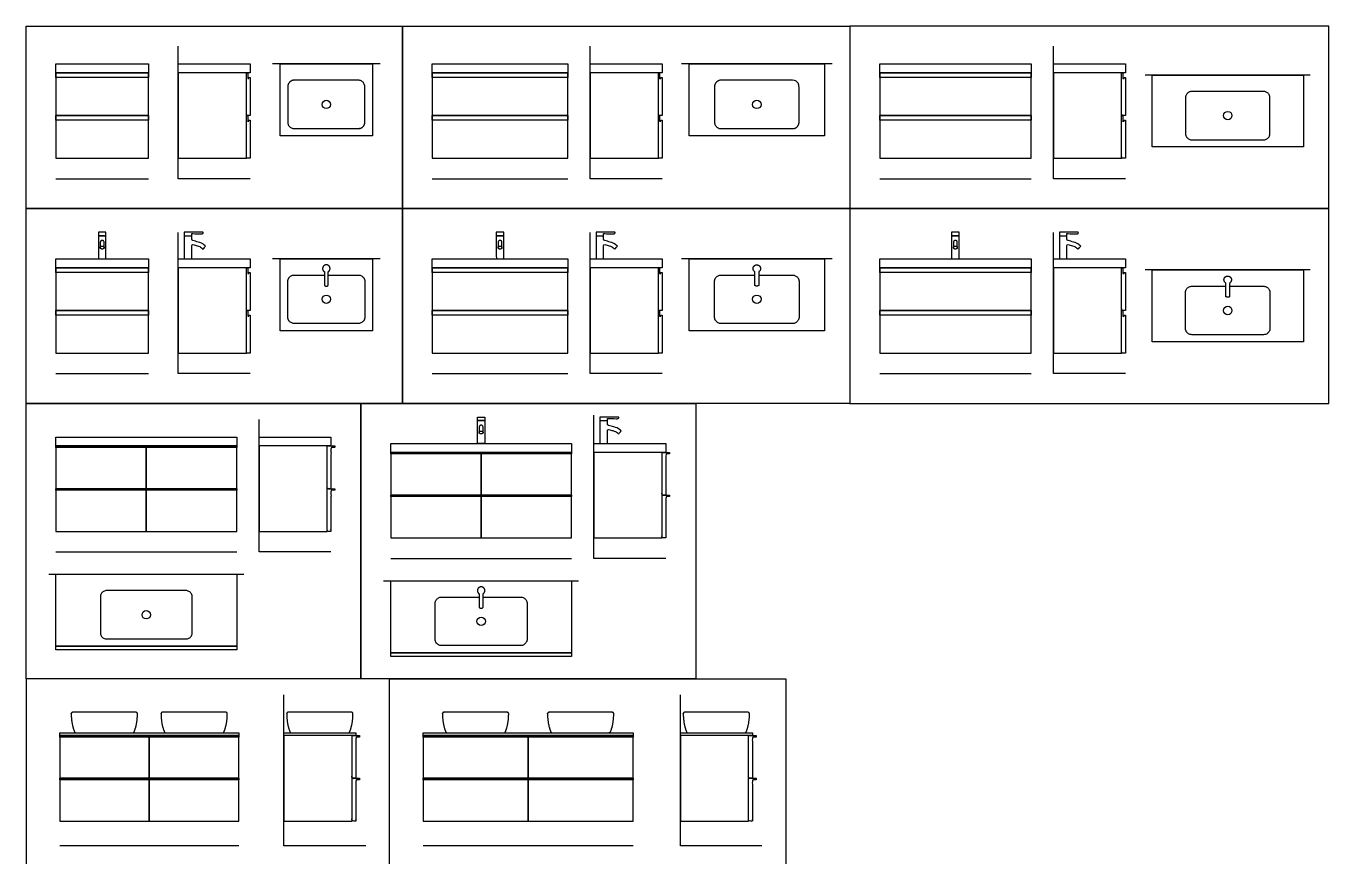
# Model space of a CAD drawing. Header units: millimetres. Extents: x 0.1 to 49.6, y 0.1 to 12.5.
# Drawn here: x 14.48 to 23.34, y 4.73 to 10.39 of the extents above; entities that cross this region are included whole.
import ezdxf

# ---------------------------------------------------------------- set-up
doc = ezdxf.new("R2010")
doc.units = ezdxf.units.MM
for name, color, linetype, true_color in [('AG-DETAILS', 7, 'Continuous', 0x66ffff), ('AG-DIAGRAM', 7, 'Continuous', 0xfecc66), ('AG-FIXTURE', 7, 'Continuous', 0x66ccff), ('X-VPRT', 6, 'Continuous', 0xff00ff)]:
    doc.layers.add(name, color=color, linetype=linetype, true_color=true_color)

msp = doc.modelspace()

# ---------------------------------------------------------------- linework, layer by layer
at = {"layer": 'AG-DETAILS'}
for centre in [(16.5219, 9.8522), (19.4488, 9.8522), (22.6505, 9.776), (16.5219, 8.5263), (19.4488, 8.5263), (22.6505, 8.4501), (15.2979, 6.3798), (17.5744, 6.3352)]:
    msp.add_circle(centre, 0.0286, dxfattribs=at)
at = {"layer": 'AG-DIAGRAM'}
for points in [[(16.0043, 9.3466), (15.5154, 9.3466), (15.5154, 10.2483)], [(18.8048, 9.3466), (18.3158, 9.3466), (18.3158, 10.2483)], [(21.9545, 9.3466), (21.4655, 9.3466), (21.4655, 10.2483)], [(16.8882, 10.1276), (16.1555, 10.1276)], [(19.9612, 10.1276), (18.9364, 10.1276)], [(23.2106, 10.0514), (22.0903, 10.0514)], [(14.6835, 9.3466), (15.3122, 9.3466)], [(17.2426, 9.3466), (18.1634, 9.3466)], [(20.2844, 9.3466), (21.3131, 9.3466)], [(16.0043, 8.0207), (15.5154, 8.0207), (15.5154, 8.9799)], [(18.8048, 8.0207), (18.3158, 8.0207), (18.3158, 8.9799)], [(21.9545, 8.0207), (21.4655, 8.0207), (21.4655, 8.9799)], [(16.8882, 8.8018), (16.1555, 8.8018)], [(19.9612, 8.8018), (18.9364, 8.8018)], [(23.2106, 8.7256), (22.0903, 8.7256)], [(14.6835, 8.0207), (15.3122, 8.0207)], [(17.2426, 8.0207), (18.1634, 8.0207)], [(20.2844, 8.0207), (21.3131, 8.0207)], [(16.5536, 6.8076), (16.0647, 6.8076), (16.0647, 7.7093)], [(18.8301, 6.7631), (18.3411, 6.7631), (18.3411, 7.7375)], [(14.6835, 6.8076), (15.9123, 6.8076)], [(16.96, 6.7631), (18.1887, 6.7631)], [(14.635, 6.6552), (15.9608, 6.6552)], [(16.9115, 6.6107), (18.2373, 6.6107)], [(16.7899, 4.8083), (16.2333, 4.8083), (16.2333, 5.8342)], [(19.4831, 4.8083), (18.9294, 4.8083), (18.9294, 5.8342)], [(15.9281, 4.8083), (14.7089, 4.8083)], [(18.6082, 4.8083), (17.1794, 4.8083)]]:
    msp.add_lwpolyline(points, dxfattribs=at)
at = {"layer": 'AG-FIXTURE'}
for points in [[(14.6835, 10.1276), (15.3122, 10.1276), (15.3122, 10.0673), (14.6835, 10.0673)], [(15.5154, 10.1276), (16.0043, 10.1276), (16.0043, 10.0673), (15.5154, 10.0673)], [(16.2075, 10.1276), (16.8362, 10.1276), (16.8362, 9.6387), (16.2075, 9.6387)], [(17.2426, 10.1276), (18.1634, 10.1276), (18.1634, 10.0673), (17.2426, 10.0673)], [(18.3158, 10.1276), (18.8048, 10.1276), (18.8048, 10.0673), (18.3158, 10.0673)], [(18.9884, 10.1276), (19.9092, 10.1276), (19.9092, 9.6387), (18.9884, 9.6387)], [(20.2844, 10.1276), (21.3131, 10.1276), (21.3131, 10.0673), (20.2844, 10.0673)], [(21.4655, 10.1276), (21.9545, 10.1276), (21.9545, 10.0673), (21.4655, 10.0673)], [(14.6835, 9.4863), (15.3122, 9.4863), (15.3122, 10.0673), (14.6835, 10.0673)], [(14.6835, 10.0673), (15.3122, 10.0673), (15.3122, 10.0355), (14.6835, 10.0355)], [(15.5154, 9.4863), (15.9789, 9.4863), (15.9789, 10.0673), (15.5154, 10.0673)], [(17.2426, 9.4863), (18.1634, 9.4863), (18.1634, 10.0673), (17.2426, 10.0673)], [(17.2426, 10.0673), (18.1634, 10.0673), (18.1634, 10.0355), (17.2426, 10.0355)], [(18.3158, 9.4863), (18.7794, 9.4863), (18.7794, 10.0673), (18.3158, 10.0673)], [(20.2844, 9.4863), (21.3131, 9.4863), (21.3131, 10.0673), (20.2844, 10.0673)], [(20.2844, 10.0673), (21.3131, 10.0673), (21.3131, 10.0355), (20.2844, 10.0355)], [(21.4655, 9.4863), (21.9291, 9.4863), (21.9291, 10.0673), (21.4655, 10.0673)], [(22.1361, 10.0514), (23.1648, 10.0514), (23.1648, 9.5625), (22.1361, 9.5625)], [(14.6835, 9.7768), (15.3122, 9.7768), (15.3122, 9.745), (14.6835, 9.745)], [(17.2426, 9.7768), (18.1634, 9.7768), (18.1634, 9.745), (17.2426, 9.745)], [(20.2844, 9.7768), (21.3131, 9.7768), (21.3131, 9.745), (20.2844, 9.745)], [(14.6835, 8.8018), (15.3122, 8.8018), (15.3122, 8.7414), (14.6835, 8.7414)], [(15.5154, 8.8018), (16.0043, 8.8018), (16.0043, 8.7414), (15.5154, 8.7414)], [(16.2075, 8.8018), (16.8362, 8.8018), (16.8362, 8.3128), (16.2075, 8.3128)], [(17.2426, 8.8018), (18.1634, 8.8018), (18.1634, 8.7414), (17.2426, 8.7414)], [(18.3158, 8.8018), (18.8048, 8.8018), (18.8048, 8.7414), (18.3158, 8.7414)], [(18.9884, 8.8018), (19.9092, 8.8018), (19.9092, 8.3128), (18.9884, 8.3128)], [(20.2844, 8.8018), (21.3131, 8.8018), (21.3131, 8.7414), (20.2844, 8.7414)], [(21.4655, 8.8018), (21.9545, 8.8018), (21.9545, 8.7414), (21.4655, 8.7414)], [(14.6835, 8.1604), (15.3122, 8.1604), (15.3122, 8.7414), (14.6835, 8.7414)], [(14.6835, 8.7414), (15.3122, 8.7414), (15.3122, 8.7097), (14.6835, 8.7097)], [(15.5154, 8.1604), (15.9789, 8.1604), (15.9789, 8.7414), (15.5154, 8.7414)], [(17.2426, 8.1604), (18.1634, 8.1604), (18.1634, 8.7414), (17.2426, 8.7414)], [(17.2426, 8.7414), (18.1634, 8.7414), (18.1634, 8.7097), (17.2426, 8.7097)], [(18.3158, 8.1604), (18.7794, 8.1604), (18.7794, 8.7414), (18.3158, 8.7414)], [(20.2844, 8.1604), (21.3131, 8.1604), (21.3131, 8.7414), (20.2844, 8.7414)], [(20.2844, 8.7414), (21.3131, 8.7414), (21.3131, 8.7097), (20.2844, 8.7097)], [(21.4655, 8.1604), (21.9291, 8.1604), (21.9291, 8.7414), (21.4655, 8.7414)], [(22.1361, 8.7256), (23.1648, 8.7256), (23.1648, 8.2366), (22.1361, 8.2366)], [(14.6835, 8.4509), (15.3122, 8.4509), (15.3122, 8.4192), (14.6835, 8.4192)], [(17.2426, 8.4509), (18.1634, 8.4509), (18.1634, 8.4192), (17.2426, 8.4192)], [(20.2844, 8.4509), (21.3131, 8.4509), (21.3131, 8.4192), (20.2844, 8.4192)], [(17.549, 7.7251), (17.5998, 7.7251), (17.5998, 7.7015), (17.549, 7.7015)], [(17.549, 7.7015), (17.5998, 7.7015), (17.5998, 7.5441), (17.549, 7.5441)], [(14.6835, 7.5887), (15.9123, 7.5887), (15.9123, 7.5283), (14.6835, 7.5283)], [(16.0647, 7.5887), (16.5536, 7.5887), (16.5536, 7.5283), (16.0647, 7.5283)], [(16.96, 7.5441), (18.1887, 7.5441), (18.1887, 7.4838), (16.96, 7.4838)], [(18.3411, 7.5441), (18.8301, 7.5441), (18.8301, 7.4838), (18.3411, 7.4838)], [(14.6835, 6.9473), (15.2979, 6.9473), (15.2979, 7.5283), (14.6835, 7.5283)], [(14.6835, 7.5283), (15.2979, 7.5283), (15.2979, 7.5188), (14.6835, 7.5188)], [(15.2979, 6.9473), (15.9123, 6.9473), (15.9123, 7.5283), (15.2979, 7.5283)], [(15.2979, 7.5283), (15.9123, 7.5283), (15.9123, 7.5188), (15.2979, 7.5188)], [(16.0647, 6.9473), (16.5282, 6.9473), (16.5282, 7.5283), (16.0647, 7.5283)], [(16.96, 6.9028), (17.5744, 6.9028), (17.5744, 7.4838), (16.96, 7.4838)], [(16.96, 7.4838), (17.5744, 7.4838), (17.5744, 7.4743), (16.96, 7.4743)], [(17.5744, 6.9028), (18.1887, 6.9028), (18.1887, 7.4838), (17.5744, 7.4838)], [(17.5744, 7.4838), (18.1887, 7.4838), (18.1887, 7.4743), (17.5744, 7.4743)], [(18.3411, 6.9028), (18.8047, 6.9028), (18.8047, 7.4838), (18.3411, 7.4838)], [(14.6835, 7.2378), (15.2979, 7.2378), (15.2979, 7.2283), (14.6835, 7.2283)], [(15.2979, 7.2378), (15.9123, 7.2378), (15.9123, 7.2283), (15.2979, 7.2283)], [(16.96, 7.1933), (17.5744, 7.1933), (17.5744, 7.1838), (16.96, 7.1838)], [(17.5744, 7.1933), (18.1887, 7.1933), (18.1887, 7.1838), (17.5744, 7.1838)], [(14.6835, 6.6552), (15.9123, 6.6552), (15.9123, 6.1663), (14.6835, 6.1663)], [(16.96, 6.6107), (18.1887, 6.6107), (18.1887, 6.1217), (16.96, 6.1217)], [(14.6835, 6.1409), (14.6835, 6.1663), (15.9123, 6.1663), (15.9123, 6.1409)], [(16.96, 6.0963), (16.96, 6.1217), (18.1887, 6.1217), (18.1887, 6.0963)], [(14.7089, 5.5767), (15.9281, 5.5767), (15.9281, 5.5576), (14.7089, 5.5576)], [(14.7089, 5.5576), (15.3185, 5.5576), (15.3185, 5.5481), (14.7089, 5.5481)], [(14.7089, 4.9766), (15.3185, 4.9766), (15.3185, 5.5576), (14.7089, 5.5576)], [(15.3185, 5.5576), (15.9281, 5.5576), (15.9281, 5.5481), (15.3185, 5.5481)], [(15.3185, 4.9766), (15.9281, 4.9766), (15.9281, 5.5576), (15.3185, 5.5576)], [(16.2333, 5.5767), (16.7222, 5.5767), (16.7222, 5.5576), (16.2333, 5.5576)], [(16.2333, 4.9766), (16.6968, 4.9766), (16.6968, 5.5576), (16.2333, 5.5576)], [(17.1794, 5.5767), (18.6082, 5.5767), (18.6082, 5.5576), (17.1794, 5.5576)], [(17.1794, 5.5576), (17.8938, 5.5576), (17.8938, 5.5481), (17.1794, 5.5481)], [(17.1794, 4.9766), (17.8938, 4.9766), (17.8938, 5.5576), (17.1794, 5.5576)], [(17.8938, 5.5576), (18.6082, 5.5576), (18.6082, 5.5481), (17.8938, 5.5481)], [(17.8938, 4.9766), (18.6082, 4.9766), (18.6082, 5.5576), (17.8938, 5.5576)], [(18.9294, 5.5767), (19.4184, 5.5767), (19.4184, 5.5576), (18.9294, 5.5576)], [(18.9294, 4.9766), (19.393, 4.9766), (19.393, 5.5576), (18.9294, 5.5576)], [(14.7089, 5.2671), (15.3185, 5.2671), (15.3185, 5.2576), (14.7089, 5.2576)], [(15.3185, 5.2671), (15.9281, 5.2671), (15.9281, 5.2576), (15.3185, 5.2576)], [(17.1794, 5.2671), (17.8938, 5.2671), (17.8938, 5.2576), (17.1794, 5.2576)], [(17.8938, 5.2671), (18.6082, 5.2671), (18.6082, 5.2576), (17.8938, 5.2576)]]:
    msp.add_lwpolyline(points, close=True, dxfattribs=at)
for points in [[(15.3122, 9.7768), (14.6835, 9.7768)], [(18.1634, 9.7768), (17.2426, 9.7768)], [(21.3131, 9.7768), (20.2844, 9.7768)], [(15.5563, 8.9591), (15.6071, 8.9591)], [(18.3567, 8.9591), (18.4075, 8.9591)], [(21.5064, 8.9591), (21.5572, 8.9591)], [(15.3122, 8.4509), (14.6835, 8.4509)], [(18.1634, 8.4509), (17.2426, 8.4509)], [(21.3131, 8.4509), (20.2844, 8.4509)], [(18.3821, 7.7015), (18.4329, 7.7015)], [(15.2979, 7.2378), (14.6835, 7.2378)], [(15.9123, 7.2378), (15.2979, 7.2378)], [(17.5744, 7.1933), (16.96, 7.1933)], [(18.1887, 7.1933), (17.5744, 7.1933)], [(15.3185, 5.2671), (14.7089, 5.2671)], [(15.9281, 5.2671), (15.3185, 5.2671)], [(17.8938, 5.2671), (17.1794, 5.2671)], [(18.6082, 5.2671), (17.8938, 5.2671)]]:
    msp.add_lwpolyline(points, dxfattribs=at)
for points, degree, knots in [([(16.0043, 10.0355), (16, 10.0355), (15.9957, 10.0355), (15.9957, 10.0316), (15.9957, 10.0276), (15.9915, 10.0276), (15.9873, 10.0276), (15.9873, 10.0475), (15.9873, 10.0673), (15.9831, 10.0673), (15.9789, 10.0673), (15.9789, 9.922), (15.9789, 9.7768), (15.9916, 9.7768), (16.0043, 9.7768), (16.0043, 9.9062), (16.0043, 10.0355)], 2, [-0.239331, -0.239331, -0.239331, -0.210998, -0.210998, -0.185082, -0.185082, -0.157582, -0.157582, -0.0275, -0.0275, -0.01375, -0.01375, 0.939375, 0.939375, 1.022708, 1.022708, 1.871667, 1.871667, 1.871667]), ([(18.8048, 10.0355), (18.8005, 10.0355), (18.7961, 10.0355), (18.7961, 10.0316), (18.7961, 10.0276), (18.7919, 10.0276), (18.7878, 10.0276), (18.7878, 10.0475), (18.7878, 10.0673), (18.7836, 10.0673), (18.7794, 10.0673), (18.7794, 9.922), (18.7794, 9.7768), (18.7921, 9.7768), (18.8048, 9.7768), (18.8048, 9.9062), (18.8048, 10.0355)], 2, [-0.239331, -0.239331, -0.239331, -0.210998, -0.210998, -0.185082, -0.185082, -0.157582, -0.157582, -0.0275, -0.0275, -0.01375, -0.01375, 0.939375, 0.939375, 1.022708, 1.022708, 1.871667, 1.871667, 1.871667]), ([(21.9545, 10.0355), (21.9501, 10.0355), (21.9458, 10.0355), (21.9458, 10.0316), (21.9458, 10.0276), (21.9416, 10.0276), (21.9374, 10.0276), (21.9374, 10.0475), (21.9374, 10.0673), (21.9332, 10.0673), (21.9291, 10.0673), (21.9291, 9.922), (21.9291, 9.7768), (21.9418, 9.7768), (21.9545, 9.7768), (21.9545, 9.9062), (21.9545, 10.0355)], 2, [-0.239331, -0.239331, -0.239331, -0.210998, -0.210998, -0.185082, -0.185082, -0.157582, -0.157582, -0.0275, -0.0275, -0.01375, -0.01375, 0.939375, 0.939375, 1.022708, 1.022708, 1.871667, 1.871667, 1.871667]), ([(16.0043, 9.745), (16, 9.745), (15.9957, 9.745), (15.9957, 9.7411), (15.9957, 9.7371), (15.9915, 9.7371), (15.9873, 9.7371), (15.9873, 9.757), (15.9873, 9.7768), (15.9831, 9.7768), (15.9789, 9.7768), (15.9789, 9.6315), (15.9789, 9.4863), (15.9916, 9.4863), (16.0043, 9.4863), (16.0043, 9.6156), (16.0043, 9.745)], 2, [-0.239331, -0.239331, -0.239331, -0.210998, -0.210998, -0.185082, -0.185082, -0.157582, -0.157582, -0.0275, -0.0275, -0.01375, -0.01375, 0.939375, 0.939375, 1.022708, 1.022708, 1.871667, 1.871667, 1.871667]), ([(18.8048, 9.745), (18.8005, 9.745), (18.7961, 9.745), (18.7961, 9.7411), (18.7961, 9.7371), (18.7919, 9.7371), (18.7878, 9.7371), (18.7878, 9.757), (18.7878, 9.7768), (18.7836, 9.7768), (18.7794, 9.7768), (18.7794, 9.6315), (18.7794, 9.4863), (18.7921, 9.4863), (18.8048, 9.4863), (18.8048, 9.6156), (18.8048, 9.745)], 2, [-0.239331, -0.239331, -0.239331, -0.210998, -0.210998, -0.185082, -0.185082, -0.157582, -0.157582, -0.0275, -0.0275, -0.01375, -0.01375, 0.939375, 0.939375, 1.022708, 1.022708, 1.871667, 1.871667, 1.871667]), ([(21.9545, 9.745), (21.9501, 9.745), (21.9458, 9.745), (21.9458, 9.7411), (21.9458, 9.7371), (21.9416, 9.7371), (21.9374, 9.7371), (21.9374, 9.757), (21.9374, 9.7768), (21.9332, 9.7768), (21.9291, 9.7768), (21.9291, 9.6315), (21.9291, 9.4863), (21.9418, 9.4863), (21.9545, 9.4863), (21.9545, 9.6156), (21.9545, 9.745)], 2, [-0.239331, -0.239331, -0.239331, -0.210998, -0.210998, -0.185082, -0.185082, -0.157582, -0.157582, -0.0275, -0.0275, -0.01375, -0.01375, 0.939375, 0.939375, 1.022708, 1.022708, 1.871667, 1.871667, 1.871667]), ([(14.9725, 8.9827), (14.9979, 8.9827), (15.0233, 8.9827), (15.0233, 8.9709), (15.0233, 8.9591), (14.9979, 8.9591), (14.9725, 8.9591), (14.9725, 8.9709), (14.9725, 8.9827)], 2, [0, 0, 0, 0.1666667, 0.1666667, 0.2440525, 0.2440525, 0.4107192, 0.4107192, 0.488105, 0.488105, 0.488105]), ([(14.9725, 8.9591), (14.9979, 8.9591), (15.0233, 8.9591), (15.0233, 8.8805), (15.0233, 8.8018), (14.9979, 8.8018), (14.9725, 8.8018), (14.9725, 8.8805), (14.9725, 8.9591)], 2, [0, 0, 0, 0.1666667, 0.1666667, 0.2440525, 0.2440525, 0.4107192, 0.4107192, 0.488105, 0.488105, 0.488105]), ([(15.6071, 8.9558), (15.6071, 8.949), (15.6071, 8.9421), (15.6071, 8.9352), (15.6071, 8.93), (15.6096, 8.9267), (15.6145, 8.9254), (15.6269, 8.9223), (15.6392, 8.9191), (15.6516, 8.9159), (15.6668, 8.912), (15.6797, 8.906), (15.6898, 8.8974), (15.6936, 8.8942), (15.6973, 8.891), (15.7011, 8.8878), (15.6954, 8.8811), (15.6897, 8.8744), (15.684, 8.8677), (15.6802, 8.8709), (15.6765, 8.8741), (15.6727, 8.8773), (15.6665, 8.8826), (15.6574, 8.8872), (15.645, 8.8904), (15.6351, 8.8929), (15.6252, 8.8955), (15.6153, 8.898), (15.6098, 8.8994), (15.6071, 8.8975), (15.6071, 8.8924), (15.6071, 8.8622), (15.6071, 8.832), (15.6071, 8.8018), (15.5902, 8.8018), (15.5732, 8.8018), (15.5563, 8.8018), (15.5563, 8.8531), (15.5563, 8.9045), (15.5563, 8.9558), (15.5563, 8.9594), (15.5563, 8.963), (15.5563, 8.9666), (15.5563, 8.972), (15.5563, 8.9774), (15.5563, 8.9827), (15.5732, 8.9827), (15.5902, 8.9827), (15.6071, 8.9827), (15.6311, 8.9827), (15.655, 8.9827), (15.679, 8.9827), (15.6834, 8.9827), (15.6853, 8.9806), (15.6846, 8.977), (15.6811, 8.973), (15.6752, 8.9714), (15.6623, 8.9714), (15.6136, 8.9731), (15.6071, 8.9731), (15.6071, 8.9685), (15.6071, 8.9638), (15.6071, 8.9591), (15.6071, 8.958), (15.6071, 8.9569), (15.6071, 8.9558)], 3, [-2.084228, -2.084228, -2.084228, -2.084228, -2.016613, -2.016613, -2.016613, -1.965647, -1.965647, -1.965647, -1.854024, -1.854024, -1.854024, -1.721954, -1.721954, -1.721954, -1.668897, -1.668897, -1.668897, -1.582432, -1.582432, -1.582432, -1.529374, -1.529374, -1.529374, -1.397304, -1.397304, -1.397304, -1.30776, -1.30776, -1.30776, -1.254775, -1.254775, -1.254775, -0.957446, -0.957446, -0.957446, -0.790779, -0.790779, -0.790779, -0.285247, -0.285247, -0.285247, -0.25, -0.25, -0.25, -0.189615, -0.189615, -0.189615, -0.022948, -0.022948, -0.022948, 0.212773, 0.212773, 0.212773, 0.26224, 0.311708, 0.361176, 0.410644, 0.460112, 0.509579, 0.509579, 0.509579, 0.561842, 0.561842, 0.561842, 0.572674, 0.572674, 0.572674, 0.572674]), ([(17.6776, 8.9827), (17.703, 8.9827), (17.7284, 8.9827), (17.7284, 8.9709), (17.7284, 8.9591), (17.703, 8.9591), (17.6776, 8.9591), (17.6776, 8.9709), (17.6776, 8.9827)], 2, [0, 0, 0, 0.1666667, 0.1666667, 0.2440525, 0.2440525, 0.4107192, 0.4107192, 0.488105, 0.488105, 0.488105]), ([(17.6776, 8.9591), (17.703, 8.9591), (17.7284, 8.9591), (17.7284, 8.8805), (17.7284, 8.8018), (17.703, 8.8018), (17.6776, 8.8018), (17.6776, 8.8805), (17.6776, 8.9591)], 2, [0, 0, 0, 0.1666667, 0.1666667, 0.2440525, 0.2440525, 0.4107192, 0.4107192, 0.488105, 0.488105, 0.488105]), ([(18.4075, 8.9558), (18.4075, 8.949), (18.4075, 8.9421), (18.4075, 8.9352), (18.4075, 8.93), (18.41, 8.9267), (18.4149, 8.9254), (18.4273, 8.9223), (18.4396, 8.9191), (18.452, 8.9159), (18.4672, 8.912), (18.4801, 8.906), (18.4902, 8.8974), (18.494, 8.8942), (18.4977, 8.891), (18.5015, 8.8878), (18.4958, 8.8811), (18.4901, 8.8744), (18.4844, 8.8677), (18.4807, 8.8709), (18.4769, 8.8741), (18.4731, 8.8773), (18.4669, 8.8826), (18.4578, 8.8872), (18.4454, 8.8904), (18.4355, 8.8929), (18.4256, 8.8955), (18.4157, 8.898), (18.4103, 8.8994), (18.4075, 8.8975), (18.4075, 8.8924), (18.4075, 8.8622), (18.4075, 8.832), (18.4075, 8.8018), (18.3906, 8.8018), (18.3737, 8.8018), (18.3567, 8.8018), (18.3567, 8.8531), (18.3567, 8.9045), (18.3567, 8.9558), (18.3567, 8.9594), (18.3567, 8.963), (18.3567, 8.9666), (18.3567, 8.972), (18.3567, 8.9774), (18.3567, 8.9827), (18.3737, 8.9827), (18.3906, 8.9827), (18.4075, 8.9827), (18.4315, 8.9827), (18.4554, 8.9827), (18.4794, 8.9827), (18.4838, 8.9827), (18.4857, 8.9806), (18.485, 8.977), (18.4815, 8.973), (18.4756, 8.9714), (18.4628, 8.9714), (18.4141, 8.9731), (18.4075, 8.9731), (18.4075, 8.9685), (18.4075, 8.9638), (18.4075, 8.9591), (18.4075, 8.958), (18.4075, 8.9569), (18.4075, 8.9558)], 3, [-2.084228, -2.084228, -2.084228, -2.084228, -2.016613, -2.016613, -2.016613, -1.965647, -1.965647, -1.965647, -1.854024, -1.854024, -1.854024, -1.721954, -1.721954, -1.721954, -1.668897, -1.668897, -1.668897, -1.582432, -1.582432, -1.582432, -1.529374, -1.529374, -1.529374, -1.397304, -1.397304, -1.397304, -1.30776, -1.30776, -1.30776, -1.254775, -1.254775, -1.254775, -0.957446, -0.957446, -0.957446, -0.790779, -0.790779, -0.790779, -0.285247, -0.285247, -0.285247, -0.25, -0.25, -0.25, -0.189615, -0.189615, -0.189615, -0.022948, -0.022948, -0.022948, 0.212773, 0.212773, 0.212773, 0.26224, 0.311708, 0.361176, 0.410644, 0.460112, 0.509579, 0.509579, 0.509579, 0.561842, 0.561842, 0.561842, 0.572674, 0.572674, 0.572674, 0.572674]), ([(20.7734, 8.9827), (20.7988, 8.9827), (20.8242, 8.9827), (20.8242, 8.9709), (20.8242, 8.9591), (20.7988, 8.9591), (20.7734, 8.9591), (20.7734, 8.9709), (20.7734, 8.9827)], 2, [0, 0, 0, 0.1666667, 0.1666667, 0.2440525, 0.2440525, 0.4107192, 0.4107192, 0.488105, 0.488105, 0.488105]), ([(20.7734, 8.9591), (20.7988, 8.9591), (20.8242, 8.9591), (20.8242, 8.8805), (20.8242, 8.8018), (20.7988, 8.8018), (20.7734, 8.8018), (20.7734, 8.8805), (20.7734, 8.9591)], 2, [0, 0, 0, 0.1666667, 0.1666667, 0.2440525, 0.2440525, 0.4107192, 0.4107192, 0.488105, 0.488105, 0.488105]), ([(21.5572, 8.9558), (21.5572, 8.949), (21.5572, 8.9421), (21.5572, 8.9352), (21.5572, 8.93), (21.5597, 8.9267), (21.5646, 8.9254), (21.577, 8.9223), (21.5893, 8.9191), (21.6017, 8.9159), (21.6169, 8.912), (21.6298, 8.906), (21.6399, 8.8974), (21.6437, 8.8942), (21.6474, 8.891), (21.6512, 8.8878), (21.6455, 8.8811), (21.6398, 8.8744), (21.6341, 8.8677), (21.6303, 8.8709), (21.6266, 8.8741), (21.6228, 8.8773), (21.6166, 8.8826), (21.6075, 8.8872), (21.5951, 8.8904), (21.5852, 8.8929), (21.5753, 8.8955), (21.5654, 8.898), (21.5599, 8.8994), (21.5572, 8.8975), (21.5572, 8.8924), (21.5572, 8.8622), (21.5572, 8.832), (21.5572, 8.8018), (21.5403, 8.8018), (21.5233, 8.8018), (21.5064, 8.8018), (21.5064, 8.8531), (21.5064, 8.9045), (21.5064, 8.9558), (21.5064, 8.9594), (21.5064, 8.963), (21.5064, 8.9666), (21.5064, 8.972), (21.5064, 8.9774), (21.5064, 8.9827), (21.5233, 8.9827), (21.5403, 8.9827), (21.5572, 8.9827), (21.5812, 8.9827), (21.6051, 8.9827), (21.6291, 8.9827), (21.6335, 8.9827), (21.6354, 8.9806), (21.6347, 8.977), (21.6312, 8.973), (21.6253, 8.9714), (21.6124, 8.9714), (21.5637, 8.9731), (21.5572, 8.9731), (21.5572, 8.9685), (21.5572, 8.9638), (21.5572, 8.9591), (21.5572, 8.958), (21.5572, 8.9569), (21.5572, 8.9558)], 3, [-2.084228, -2.084228, -2.084228, -2.084228, -2.016613, -2.016613, -2.016613, -1.965647, -1.965647, -1.965647, -1.854024, -1.854024, -1.854024, -1.721954, -1.721954, -1.721954, -1.668897, -1.668897, -1.668897, -1.582432, -1.582432, -1.582432, -1.529374, -1.529374, -1.529374, -1.397304, -1.397304, -1.397304, -1.30776, -1.30776, -1.30776, -1.254775, -1.254775, -1.254775, -0.957446, -0.957446, -0.957446, -0.790779, -0.790779, -0.790779, -0.285247, -0.285247, -0.285247, -0.25, -0.25, -0.25, -0.189615, -0.189615, -0.189615, -0.022948, -0.022948, -0.022948, 0.212773, 0.212773, 0.212773, 0.26224, 0.311708, 0.361176, 0.410644, 0.460112, 0.509579, 0.509579, 0.509579, 0.561842, 0.561842, 0.561842, 0.572674, 0.572674, 0.572674, 0.572674]), ([(16.0043, 8.7097), (16, 8.7097), (15.9957, 8.7097), (15.9957, 8.7057), (15.9957, 8.7018), (15.9915, 8.7018), (15.9873, 8.7018), (15.9873, 8.7216), (15.9873, 8.7414), (15.9831, 8.7414), (15.9789, 8.7414), (15.9789, 8.5962), (15.9789, 8.4509), (15.9916, 8.4509), (16.0043, 8.4509), (16.0043, 8.5803), (16.0043, 8.7097)], 2, [-0.239331, -0.239331, -0.239331, -0.210998, -0.210998, -0.185082, -0.185082, -0.157582, -0.157582, -0.0275, -0.0275, -0.01375, -0.01375, 0.939375, 0.939375, 1.022708, 1.022708, 1.871667, 1.871667, 1.871667]), ([(18.8048, 8.7097), (18.8005, 8.7097), (18.7961, 8.7097), (18.7961, 8.7057), (18.7961, 8.7018), (18.7919, 8.7018), (18.7878, 8.7018), (18.7878, 8.7216), (18.7878, 8.7414), (18.7836, 8.7414), (18.7794, 8.7414), (18.7794, 8.5962), (18.7794, 8.4509), (18.7921, 8.4509), (18.8048, 8.4509), (18.8048, 8.5803), (18.8048, 8.7097)], 2, [-0.239331, -0.239331, -0.239331, -0.210998, -0.210998, -0.185082, -0.185082, -0.157582, -0.157582, -0.0275, -0.0275, -0.01375, -0.01375, 0.939375, 0.939375, 1.022708, 1.022708, 1.871667, 1.871667, 1.871667]), ([(21.9545, 8.7097), (21.9501, 8.7097), (21.9458, 8.7097), (21.9458, 8.7057), (21.9458, 8.7018), (21.9416, 8.7018), (21.9374, 8.7018), (21.9374, 8.7216), (21.9374, 8.7414), (21.9332, 8.7414), (21.9291, 8.7414), (21.9291, 8.5962), (21.9291, 8.4509), (21.9418, 8.4509), (21.9545, 8.4509), (21.9545, 8.5803), (21.9545, 8.7097)], 2, [-0.239331, -0.239331, -0.239331, -0.210998, -0.210998, -0.185082, -0.185082, -0.157582, -0.157582, -0.0275, -0.0275, -0.01375, -0.01375, 0.939375, 0.939375, 1.022708, 1.022708, 1.871667, 1.871667, 1.871667]), ([(16.0043, 8.4192), (16, 8.4192), (15.9957, 8.4192), (15.9957, 8.4152), (15.9957, 8.4113), (15.9915, 8.4113), (15.9873, 8.4113), (15.9873, 8.4311), (15.9873, 8.4509), (15.9831, 8.4509), (15.9789, 8.4509), (15.9789, 8.3057), (15.9789, 8.1604), (15.9916, 8.1604), (16.0043, 8.1604), (16.0043, 8.2898), (16.0043, 8.4192)], 2, [-0.239331, -0.239331, -0.239331, -0.210998, -0.210998, -0.185082, -0.185082, -0.157582, -0.157582, -0.0275, -0.0275, -0.01375, -0.01375, 0.939375, 0.939375, 1.022708, 1.022708, 1.871667, 1.871667, 1.871667]), ([(18.8048, 8.4192), (18.8005, 8.4192), (18.7961, 8.4192), (18.7961, 8.4152), (18.7961, 8.4113), (18.7919, 8.4113), (18.7878, 8.4113), (18.7878, 8.4311), (18.7878, 8.4509), (18.7836, 8.4509), (18.7794, 8.4509), (18.7794, 8.3057), (18.7794, 8.1604), (18.7921, 8.1604), (18.8048, 8.1604), (18.8048, 8.2898), (18.8048, 8.4192)], 2, [-0.239331, -0.239331, -0.239331, -0.210998, -0.210998, -0.185082, -0.185082, -0.157582, -0.157582, -0.0275, -0.0275, -0.01375, -0.01375, 0.939375, 0.939375, 1.022708, 1.022708, 1.871667, 1.871667, 1.871667]), ([(21.9545, 8.4192), (21.9501, 8.4192), (21.9458, 8.4192), (21.9458, 8.4152), (21.9458, 8.4113), (21.9416, 8.4113), (21.9374, 8.4113), (21.9374, 8.4311), (21.9374, 8.4509), (21.9332, 8.4509), (21.9291, 8.4509), (21.9291, 8.3057), (21.9291, 8.1604), (21.9418, 8.1604), (21.9545, 8.1604), (21.9545, 8.2898), (21.9545, 8.4192)], 2, [-0.239331, -0.239331, -0.239331, -0.210998, -0.210998, -0.185082, -0.185082, -0.157582, -0.157582, -0.0275, -0.0275, -0.01375, -0.01375, 0.939375, 0.939375, 1.022708, 1.022708, 1.871667, 1.871667, 1.871667]), ([(18.4329, 7.6982), (18.4329, 7.6913), (18.4329, 7.6845), (18.4329, 7.6776), (18.4329, 7.6723), (18.4353, 7.6691), (18.4403, 7.6678), (18.4526, 7.6646), (18.465, 7.6614), (18.4773, 7.6583), (18.4925, 7.6543), (18.5054, 7.6484), (18.5155, 7.6397), (18.5193, 7.6365), (18.5231, 7.6333), (18.5268, 7.6301), (18.5211, 7.6234), (18.5154, 7.6167), (18.5098, 7.6101), (18.506, 7.6133), (18.5022, 7.6165), (18.4984, 7.6197), (18.4922, 7.625), (18.4831, 7.6295), (18.4707, 7.6327), (18.4608, 7.6353), (18.4509, 7.6378), (18.441, 7.6404), (18.4356, 7.6418), (18.4329, 7.6399), (18.4329, 7.6348), (18.4329, 7.6045), (18.4329, 7.5743), (18.4329, 7.5441), (18.4159, 7.5441), (18.399, 7.5441), (18.3821, 7.5441), (18.3821, 7.5955), (18.3821, 7.6469), (18.3821, 7.6982), (18.3821, 7.7018), (18.3821, 7.7054), (18.3821, 7.709), (18.3821, 7.7143), (18.3821, 7.7197), (18.3821, 7.7251), (18.399, 7.7251), (18.4159, 7.7251), (18.4329, 7.7251), (18.4568, 7.7251), (18.4808, 7.7251), (18.5047, 7.7251), (18.5091, 7.7251), (18.511, 7.723), (18.5103, 7.7194), (18.5069, 7.7154), (18.5009, 7.7138), (18.4881, 7.7138), (18.4394, 7.7155), (18.4329, 7.7155), (18.4329, 7.7108), (18.4329, 7.7062), (18.4329, 7.7015), (18.4329, 7.7004), (18.4329, 7.6993), (18.4329, 7.6982)], 3, [-2.084228, -2.084228, -2.084228, -2.084228, -2.016613, -2.016613, -2.016613, -1.965647, -1.965647, -1.965647, -1.854024, -1.854024, -1.854024, -1.721954, -1.721954, -1.721954, -1.668897, -1.668897, -1.668897, -1.582432, -1.582432, -1.582432, -1.529374, -1.529374, -1.529374, -1.397304, -1.397304, -1.397304, -1.30776, -1.30776, -1.30776, -1.254775, -1.254775, -1.254775, -0.957446, -0.957446, -0.957446, -0.790779, -0.790779, -0.790779, -0.285247, -0.285247, -0.285247, -0.25, -0.25, -0.25, -0.189615, -0.189615, -0.189615, -0.022948, -0.022948, -0.022948, 0.212773, 0.212773, 0.212773, 0.26224, 0.311708, 0.361176, 0.410644, 0.460112, 0.509579, 0.509579, 0.509579, 0.561842, 0.561842, 0.561842, 0.572674, 0.572674, 0.572674, 0.572674]), ([(16.579, 7.5283), (16.5536, 7.5283), (16.5282, 7.5283), (16.5282, 7.3831), (16.5282, 7.2378), (16.5409, 7.2378), (16.5536, 7.2378), (16.5536, 7.3783), (16.5536, 7.5188), (16.5663, 7.5188), (16.579, 7.5188), (16.579, 7.5236), (16.579, 7.5283)], 2, [0.953125, 0.953125, 0.953125, 1.036458, 1.036458, 1.989583, 1.989583, 2.072917, 2.072917, 2.994792, 2.994792, 3.078125, 3.078125, 3.119792, 3.119792, 3.119792]), ([(18.8555, 7.4838), (18.8301, 7.4838), (18.8047, 7.4838), (18.8047, 7.3385), (18.8047, 7.1933), (18.8174, 7.1933), (18.8301, 7.1933), (18.8301, 7.3338), (18.8301, 7.4743), (18.8428, 7.4743), (18.8555, 7.4743), (18.8555, 7.479), (18.8555, 7.4838)], 2, [0.953125, 0.953125, 0.953125, 1.036458, 1.036458, 1.989583, 1.989583, 2.072917, 2.072917, 2.994792, 2.994792, 3.078125, 3.078125, 3.119792, 3.119792, 3.119792]), ([(16.579, 7.2378), (16.5536, 7.2378), (16.5282, 7.2378), (16.5282, 7.0926), (16.5282, 6.9473), (16.5409, 6.9473), (16.5536, 6.9473), (16.5536, 7.0878), (16.5536, 7.2283), (16.5663, 7.2283), (16.579, 7.2283), (16.579, 7.2331), (16.579, 7.2378)], 2, [0.953125, 0.953125, 0.953125, 1.036458, 1.036458, 1.989583, 1.989583, 2.072917, 2.072917, 2.994792, 2.994792, 3.078125, 3.078125, 3.119792, 3.119792, 3.119792]), ([(18.8555, 7.1933), (18.8301, 7.1933), (18.8047, 7.1933), (18.8047, 7.048), (18.8047, 6.9028), (18.8174, 6.9028), (18.8301, 6.9028), (18.8301, 7.0433), (18.8301, 7.1838), (18.8428, 7.1838), (18.8555, 7.1838), (18.8555, 7.1885), (18.8555, 7.1933)], 2, [0.953125, 0.953125, 0.953125, 1.036458, 1.036458, 1.989583, 1.989583, 2.072917, 2.072917, 2.994792, 2.994792, 3.078125, 3.078125, 3.119792, 3.119792, 3.119792]), ([(16.7476, 5.5576), (16.7222, 5.5576), (16.6968, 5.5576), (16.6968, 5.4124), (16.6968, 5.2671), (16.7095, 5.2671), (16.7222, 5.2671), (16.7222, 5.4076), (16.7222, 5.5481), (16.7349, 5.5481), (16.7476, 5.5481), (16.7476, 5.5529), (16.7476, 5.5576)], 2, [0.953125, 0.953125, 0.953125, 1.036458, 1.036458, 1.989583, 1.989583, 2.072917, 2.072917, 2.994792, 2.994792, 3.078125, 3.078125, 3.119792, 3.119792, 3.119792]), ([(19.4438, 5.5576), (19.4184, 5.5576), (19.393, 5.5576), (19.393, 5.4124), (19.393, 5.2671), (19.4057, 5.2671), (19.4184, 5.2671), (19.4184, 5.4076), (19.4184, 5.5481), (19.4311, 5.5481), (19.4438, 5.5481), (19.4438, 5.5529), (19.4438, 5.5576)], 2, [0.953125, 0.953125, 0.953125, 1.036458, 1.036458, 1.989583, 1.989583, 2.072917, 2.072917, 2.994792, 2.994792, 3.078125, 3.078125, 3.119792, 3.119792, 3.119792]), ([(16.7476, 5.2671), (16.7222, 5.2671), (16.6968, 5.2671), (16.6968, 5.1218), (16.6968, 4.9766), (16.7095, 4.9766), (16.7222, 4.9766), (16.7222, 5.1171), (16.7222, 5.2576), (16.7349, 5.2576), (16.7476, 5.2576), (16.7476, 5.2623), (16.7476, 5.2671)], 2, [0.953125, 0.953125, 0.953125, 1.036458, 1.036458, 1.989583, 1.989583, 2.072917, 2.072917, 2.994792, 2.994792, 3.078125, 3.078125, 3.119792, 3.119792, 3.119792]), ([(19.4438, 5.2671), (19.4184, 5.2671), (19.393, 5.2671), (19.393, 5.1218), (19.393, 4.9766), (19.4057, 4.9766), (19.4184, 4.9766), (19.4184, 5.1171), (19.4184, 5.2576), (19.4311, 5.2576), (19.4438, 5.2576), (19.4438, 5.2623), (19.4438, 5.2671)], 2, [0.953125, 0.953125, 0.953125, 1.036458, 1.036458, 1.989583, 1.989583, 2.072917, 2.072917, 2.994792, 2.994792, 3.078125, 3.078125, 3.119792, 3.119792, 3.119792])]:
    msp.add_open_spline(points, degree=degree, knots=knots, dxfattribs=at)
for points, weights, knots in [([(16.7836, 9.7308), (16.7836, 9.6875), (16.7402, 9.6875), (16.5219, 9.6875), (16.3035, 9.6875), (16.2601, 9.6875), (16.2601, 9.7308), (16.2601, 9.8522), (16.2601, 9.9735), (16.2601, 10.0169), (16.3035, 10.0169), (16.5219, 10.0169), (16.7402, 10.0169), (16.7836, 10.0169), (16.7836, 9.9735), (16.7836, 9.8522), (16.7836, 9.7308)], [1, 0.707106781187, 1, 1, 1, 0.707106781187, 1, 1, 1, 0.707106781187, 1, 1, 1, 0.707106781187, 1, 1, 1], [0, 0, 0, 0.223519, 0.223519, 1.0233, 1.0233, 1.246819, 1.246819, 2.042937, 2.042937, 2.266456, 2.266456, 3.066237, 3.066237, 3.289756, 3.289756, 4.085875, 4.085875, 4.085875]), ([(19.7359, 9.7308), (19.7359, 9.6875), (19.6926, 9.6875), (19.4488, 9.6875), (19.205, 9.6875), (19.1616, 9.6875), (19.1616, 9.7308), (19.1616, 9.8522), (19.1616, 9.9735), (19.1616, 10.0169), (19.205, 10.0169), (19.4488, 10.0169), (19.6926, 10.0169), (19.7359, 10.0169), (19.7359, 9.9735), (19.7359, 9.8522), (19.7359, 9.7308)], [1, 0.707106781187, 1, 1, 1, 0.707106781187, 1, 1, 1, 0.707106781187, 1, 1, 1, 0.707106781187, 1, 1, 1], [0, 0, 0, 0.223519, 0.223519, 1.0233, 1.0233, 1.246819, 1.246819, 2.042937, 2.042937, 2.266456, 2.266456, 3.066237, 3.066237, 3.289756, 3.289756, 4.085875, 4.085875, 4.085875]), ([(22.6505, 9.6113), (22.5225, 9.6113), (22.4067, 9.6113), (22.3633, 9.6113), (22.3633, 9.6546), (22.3633, 9.776), (22.3633, 9.8973), (22.3633, 9.9407), (22.4067, 9.9407), (22.5225, 9.9407), (22.6505, 9.9407), (22.7784, 9.9407), (22.8942, 9.9407), (22.9376, 9.9407), (22.9376, 9.8973), (22.9376, 9.776), (22.9376, 9.6546), (22.9376, 9.6113), (22.8942, 9.6113), (22.7784, 9.6113), (22.6505, 9.6113)], [1, 1, 1, 0.707106781187, 1, 1, 1, 0.707106781187, 1, 1, 1, 1, 1, 0.707106781187, 1, 1, 1, 0.707106781187, 1, 1, 1], [-0.643375, -0.643375, -0.643375, -0.263451, -0.263451, -0.039932, -0.039932, 0.756187, 0.756187, 0.979706, 0.979706, 1.35963, 1.35963, 1.739554, 1.739554, 1.963074, 1.963074, 2.759192, 2.759192, 2.982711, 2.982711, 3.362636, 3.362636, 3.362636]), ([(15.011, 8.8777), (15.011, 8.8958), (15.011, 8.9138), (15.011, 8.9193), (15.0072, 8.9231), (15.0033, 8.927), (14.9979, 8.927), (14.9924, 8.927), (14.9886, 8.9231), (14.9847, 8.9193), (14.9847, 8.9138), (14.9847, 8.8958), (14.9847, 8.8777)], [1, 1, 1, 0.923879514648, 1, 0.923879514648, 1, 0.923879514648, 1, 0.923879514648, 1, 1, 1], [0, 0, 0, 0.1184178, 0.1184178, 0.1523726, 0.1523726, 0.1863274, 0.1863274, 0.2202822, 0.2202822, 0.2542371, 0.2542371, 0.3726548, 0.3726548, 0.3726548]), ([(15.011, 8.8777), (15.011, 8.8878), (14.9979, 8.8878), (14.9847, 8.8878), (14.9847, 8.8777), (14.9847, 8.8677), (14.9979, 8.8677), (15.011, 8.8677), (15.011, 8.8777)], [1, 0.707106781187, 1, 0.707106781187, 1, 0.707106781187, 1, 0.707106781187, 1], [0, 0, 0, 0.0679096, 0.0679096, 0.1358193, 0.1358193, 0.2037289, 0.2037289, 0.2716385, 0.2716385, 0.2716385]), ([(17.7162, 8.8777), (17.7162, 8.8958), (17.7162, 8.9138), (17.7162, 8.9193), (17.7123, 8.9231), (17.7085, 8.927), (17.703, 8.927), (17.6976, 8.927), (17.6937, 8.9231), (17.6898, 8.9193), (17.6898, 8.9138), (17.6898, 8.8958), (17.6898, 8.8777)], [1, 1, 1, 0.923879514648, 1, 0.923879514648, 1, 0.923879514648, 1, 0.923879514648, 1, 1, 1], [0, 0, 0, 0.1184178, 0.1184178, 0.1523726, 0.1523726, 0.1863274, 0.1863274, 0.2202822, 0.2202822, 0.2542371, 0.2542371, 0.3726548, 0.3726548, 0.3726548]), ([(17.7162, 8.8777), (17.7162, 8.8878), (17.703, 8.8878), (17.6898, 8.8878), (17.6898, 8.8777), (17.6898, 8.8677), (17.703, 8.8677), (17.7162, 8.8677), (17.7162, 8.8777)], [1, 0.707106781187, 1, 0.707106781187, 1, 0.707106781187, 1, 0.707106781187, 1], [0, 0, 0, 0.0679096, 0.0679096, 0.1358193, 0.1358193, 0.2037289, 0.2037289, 0.2716385, 0.2716385, 0.2716385]), ([(20.8119, 8.8777), (20.8119, 8.8958), (20.8119, 8.9138), (20.8119, 8.9193), (20.8081, 8.9231), (20.8042, 8.927), (20.7988, 8.927), (20.7933, 8.927), (20.7894, 8.9231), (20.7856, 8.9193), (20.7856, 8.9138), (20.7856, 8.8958), (20.7856, 8.8777)], [1, 1, 1, 0.923879514648, 1, 0.923879514648, 1, 0.923879514648, 1, 0.923879514648, 1, 1, 1], [0, 0, 0, 0.1184178, 0.1184178, 0.1523726, 0.1523726, 0.1863274, 0.1863274, 0.2202822, 0.2202822, 0.2542371, 0.2542371, 0.3726548, 0.3726548, 0.3726548]), ([(20.8119, 8.8777), (20.8119, 8.8878), (20.7988, 8.8878), (20.7856, 8.8878), (20.7856, 8.8777), (20.7856, 8.8677), (20.7988, 8.8677), (20.8119, 8.8677), (20.8119, 8.8777)], [1, 0.707106781187, 1, 0.707106781187, 1, 0.707106781187, 1, 0.707106781187, 1], [0, 0, 0, 0.0679096, 0.0679096, 0.1358193, 0.1358193, 0.2037289, 0.2037289, 0.2716385, 0.2716385, 0.2716385]), ([(16.535, 8.691), (16.6376, 8.691), (16.7402, 8.691), (16.7836, 8.691), (16.7836, 8.6476), (16.7836, 8.5263), (16.7836, 8.405), (16.7836, 8.3616), (16.7402, 8.3616), (16.5219, 8.3616), (16.3035, 8.3616), (16.2601, 8.3616), (16.2601, 8.405), (16.2601, 8.5263), (16.2601, 8.6476), (16.2601, 8.691), (16.3035, 8.691), (16.4061, 8.691), (16.5087, 8.691)], [1, 1, 1, 0.707106781187, 1, 1, 1, 0.707106781187, 1, 1, 1, 0.707106781187, 1, 1, 1, 0.707106781187, 1, 1, 1], [2.690477, 2.690477, 2.690477, 3.066237, 3.066237, 3.289756, 3.289756, 4.085875, 4.085875, 4.309394, 4.309394, 5.109174, 5.109174, 5.332694, 5.332694, 6.128812, 6.128812, 6.352331, 6.352331, 6.728091, 6.728091, 6.728091]), ([(16.535, 8.7137), (16.5515, 8.7237), (16.5463, 8.7423), (16.5411, 8.7608), (16.5219, 8.7608), (16.5026, 8.7608), (16.4974, 8.7423), (16.4922, 8.7237), (16.5087, 8.7137)], [1, 0.796665009212, 1, 0.796665009212, 1, 0.796665009212, 1, 0.796665009212, 1], [0.3210634, 0.3210634, 0.3210634, 0.4292365, 0.4292365, 0.5374097, 0.5374097, 0.6455829, 0.6455829, 0.753756, 0.753756, 0.753756]), ([(16.5087, 8.7137), (16.5087, 8.6683), (16.5087, 8.6228), (16.5087, 8.6228), (16.5087, 8.6228), (16.5087, 8.6161), (16.5219, 8.6161), (16.535, 8.6161), (16.535, 8.6228), (16.535, 8.6683), (16.535, 8.7137)], [1, 1, 1, 1.00000011623, 1.00000023246, 0.707106945562, 1.00000023246, 0.707107015393, 1.0000000928, 1.0000000928, 1.0000000928], [0.3893061, 0.3893061, 0.3893061, 0.5810121, 0.5810121, 0.5810121, 0.5810121, 0.6489217, 0.6489217, 0.7168314, 0.7168314, 0.9085374, 0.9085374, 0.9085374]), ([(19.462, 8.691), (19.5773, 8.691), (19.6926, 8.691), (19.7359, 8.691), (19.7359, 8.6476), (19.7359, 8.5263), (19.7359, 8.405), (19.7359, 8.3616), (19.6926, 8.3616), (19.4488, 8.3616), (19.205, 8.3616), (19.1616, 8.3616), (19.1616, 8.405), (19.1616, 8.5263), (19.1616, 8.6476), (19.1616, 8.691), (19.205, 8.691), (19.3203, 8.691), (19.4356, 8.691)], [1, 1, 1, 0.707106781187, 1, 1, 1, 0.707106781187, 1, 1, 1, 0.707106781187, 1, 1, 1, 0.707106781187, 1, 1, 1], [2.687963, 2.687963, 2.687963, 3.066237, 3.066237, 3.289756, 3.289756, 4.085875, 4.085875, 4.309394, 4.309394, 5.109174, 5.109174, 5.332694, 5.332694, 6.128812, 6.128812, 6.352331, 6.352331, 6.730605, 6.730605, 6.730605]), ([(19.4356, 8.6228), (19.4356, 8.6228), (19.4356, 8.6228), (19.4356, 8.6161), (19.4488, 8.6161), (19.462, 8.6161), (19.462, 8.6228), (19.462, 8.6683), (19.462, 8.7137), (19.4784, 8.7237), (19.4733, 8.7423), (19.4681, 8.7608), (19.4488, 8.7608), (19.4295, 8.7608), (19.4243, 8.7423), (19.4191, 8.7237), (19.4356, 8.7137), (19.4356, 8.6683), (19.4356, 8.6228)], [0.999999767538, 0.999999883769, 1, 0.707106781187, 1, 0.707106851018, 0.999999860338, 0.999999860338, 0.999999860338, 0.796664897948, 0.999999860338, 0.796664897948, 0.999999860338, 0.796664897948, 0.999999860338, 0.796664897948, 0.999999860338, 0.999999860338, 0.999999860338], [0.5810121, 0.5810121, 0.5810121, 0.5810121, 0.5810121, 0.6489217, 0.6489217, 0.7168314, 0.7168314, 0.9085374, 0.9085374, 1.0167105, 1.0167105, 1.1248837, 1.1248837, 1.2330569, 1.2330569, 1.3412301, 1.3412301, 1.532936, 1.532936, 1.532936]), ([(22.6373, 8.5466), (22.6373, 8.5466), (22.6373, 8.5466), (22.6373, 8.5399), (22.6505, 8.5399), (22.6636, 8.5399), (22.6636, 8.5466), (22.6636, 8.5921), (22.6636, 8.6375), (22.6801, 8.6475), (22.6749, 8.6661), (22.6697, 8.6846), (22.6505, 8.6846), (22.6312, 8.6846), (22.626, 8.6661), (22.6208, 8.6475), (22.6373, 8.6375), (22.6373, 8.5921), (22.6373, 8.5466)], [0.999999767538, 0.999999883769, 1, 0.707106781187, 1, 0.707106851018, 0.999999860338, 0.999999860338, 0.999999860338, 0.796664897948, 0.999999860338, 0.796664897948, 0.999999860338, 0.796664897948, 0.999999860338, 0.796664897948, 0.999999860338, 0.999999860338, 0.999999860338], [0.5810121, 0.5810121, 0.5810121, 0.5810121, 0.5810121, 0.6489217, 0.6489217, 0.7168314, 0.7168314, 0.9085374, 0.9085374, 1.0167105, 1.0167105, 1.1248837, 1.1248837, 1.2330569, 1.2330569, 1.3412301, 1.3412301, 1.532936, 1.532936, 1.532936]), ([(22.6636, 8.6148), (22.7844, 8.6148), (22.8942, 8.6148), (22.9376, 8.6148), (22.9376, 8.5714), (22.9376, 8.4501), (22.9376, 8.3288), (22.9376, 8.2854), (22.8942, 8.2854), (22.7784, 8.2854), (22.6505, 8.2854), (22.5225, 8.2854), (22.4067, 8.2854), (22.3633, 8.2854), (22.3633, 8.3288), (22.3633, 8.4501), (22.3633, 8.5714), (22.3633, 8.6148), (22.4067, 8.6148), (22.5165, 8.6148), (22.6373, 8.6148)], [1, 1, 1, 0.707106781187, 1, 1, 1, 0.707106781187, 1, 1, 1, 1, 1, 0.707106781187, 1, 1, 1, 0.707106781187, 1, 1, 1], [1.379239, 1.379239, 1.379239, 1.739554, 1.739554, 1.963074, 1.963074, 2.759192, 2.759192, 2.982711, 2.982711, 3.362636, 3.362636, 3.74256, 3.74256, 3.966079, 3.966079, 4.762197, 4.762197, 4.985717, 4.985717, 5.346032, 5.346032, 5.346032]), ([(17.5876, 7.6201), (17.5876, 7.6381), (17.5876, 7.6562), (17.5876, 7.6616), (17.5837, 7.6655), (17.5798, 7.6694), (17.5744, 7.6694), (17.5689, 7.6694), (17.5651, 7.6655), (17.5612, 7.6616), (17.5612, 7.6562), (17.5612, 7.6381), (17.5612, 7.6201)], [1, 1, 1, 0.923879514648, 1, 0.923879514648, 1, 0.923879514648, 1, 0.923879514648, 1, 1, 1], [0, 0, 0, 0.1184178, 0.1184178, 0.1523726, 0.1523726, 0.1863274, 0.1863274, 0.2202822, 0.2202822, 0.2542371, 0.2542371, 0.3726548, 0.3726548, 0.3726548]), ([(17.5876, 7.6201), (17.5876, 7.6301), (17.5744, 7.6301), (17.5612, 7.6301), (17.5612, 7.6201), (17.5612, 7.6101), (17.5744, 7.6101), (17.5876, 7.6101), (17.5876, 7.6201)], [1, 0.707106781187, 1, 0.707106781187, 1, 0.707106781187, 1, 0.707106781187, 1], [0, 0, 0, 0.0679096, 0.0679096, 0.1358193, 0.1358193, 0.2037289, 0.2037289, 0.2716385, 0.2716385, 0.2716385]), ([(17.5876, 6.5226), (17.604, 6.5326), (17.5988, 6.5512), (17.5937, 6.5698), (17.5744, 6.5698), (17.5551, 6.5698), (17.5499, 6.5512), (17.5447, 6.5326), (17.5612, 6.5226)], [1, 0.796665009212, 1, 0.796665009212, 1, 0.796665009212, 1, 0.796665009212, 1], [0.3210634, 0.3210634, 0.3210634, 0.4292365, 0.4292365, 0.5374097, 0.5374097, 0.6455829, 0.6455829, 0.753756, 0.753756, 0.753756]), ([(15.2979, 6.2151), (15.1699, 6.2151), (15.0287, 6.2151), (14.9854, 6.2151), (14.9854, 6.2584), (14.9854, 6.3798), (14.9854, 6.5011), (14.9854, 6.5445), (15.0287, 6.5445), (15.1699, 6.5445), (15.2979, 6.5445), (15.4259, 6.5445), (15.5671, 6.5445), (15.6105, 6.5445), (15.6105, 6.5011), (15.6105, 6.3798), (15.6105, 6.2584), (15.6105, 6.2151), (15.5671, 6.2151), (15.4259, 6.2151), (15.2979, 6.2151)], [1, 1, 1, 0.707106781187, 1, 1, 1, 0.707106781187, 1, 1, 1, 1, 1, 0.707106781187, 1, 1, 1, 0.707106781187, 1, 1, 1], [-0.643375, -0.643375, -0.643375, -0.263451, -0.263451, -0.039932, -0.039932, 0.756187, 0.756187, 0.979706, 0.979706, 1.35963, 1.35963, 1.739554, 1.739554, 1.963074, 1.963074, 2.759192, 2.759192, 2.982711, 2.982711, 3.362636, 3.362636, 3.362636]), ([(17.5876, 6.4999), (17.7096, 6.4999), (17.8436, 6.4999), (17.8869, 6.4999), (17.8869, 6.4565), (17.8869, 6.3352), (17.8869, 6.2139), (17.8869, 6.1705), (17.8436, 6.1705), (17.7024, 6.1705), (17.5744, 6.1705), (17.4464, 6.1705), (17.3052, 6.1705), (17.2618, 6.1705), (17.2618, 6.2139), (17.2618, 6.3352), (17.2618, 6.4565), (17.2618, 6.4999), (17.3052, 6.4999), (17.4392, 6.4999), (17.5612, 6.4999)], [1, 1, 1, 0.707106781187, 1, 1, 1, 0.707106781187, 1, 1, 1, 1, 1, 0.707106781187, 1, 1, 1, 0.707106781187, 1, 1, 1], [1.379139, 1.379139, 1.379139, 1.739554, 1.739554, 1.963074, 1.963074, 2.759192, 2.759192, 2.982711, 2.982711, 3.362636, 3.362636, 3.74256, 3.74256, 3.966079, 3.966079, 4.762197, 4.762197, 4.985717, 4.985717, 5.346132, 5.346132, 5.346132]), ([(17.5612, 6.5226), (17.5612, 6.4772), (17.5612, 6.4317), (17.5612, 6.4317), (17.5612, 6.4317), (17.5612, 6.425), (17.5744, 6.425), (17.5876, 6.425), (17.5876, 6.4317), (17.5876, 6.4772), (17.5876, 6.5226)], [1, 1, 1, 1.00000011623, 1.00000023246, 0.707106945562, 1.00000023246, 0.707107015393, 1.0000000928, 1.0000000928, 1.0000000928], [0.3893061, 0.3893061, 0.3893061, 0.5810121, 0.5810121, 0.5810121, 0.5810121, 0.6489217, 0.6489217, 0.7168314, 0.7168314, 0.9085374, 0.9085374, 0.9085374]), ([(14.8197, 5.5767), (14.8128, 5.5767), (14.8101, 5.5829), (14.7887, 5.6326), (14.7873, 5.7058), (14.7872, 5.7101), (14.7903, 5.7132), (14.7933, 5.7164), (14.7977, 5.7164), (14.9051, 5.7164), (15.0126, 5.7164), (15.1201, 5.7164), (15.2275, 5.7164), (15.2319, 5.7164), (15.235, 5.7132), (15.238, 5.7101), (15.2379, 5.7058), (15.2365, 5.6326), (15.2151, 5.5829), (15.2124, 5.5767), (15.2056, 5.5767), (15.1091, 5.5767), (15.0126, 5.5767), (14.9161, 5.5767), (14.8197, 5.5767)], [1, 0.835347619335, 1, 1, 1, 0.921997370617, 1, 0.921997370617, 1, 1, 1, 1, 1, 0.921997370617, 1, 0.921997370617, 1, 1, 1, 0.835347619335, 1, 1, 1, 1, 1], [-1.238854, -1.238854, -1.238854, -1.199166, -1.199166, -0.77898, -0.77898, -0.751869, -0.751869, -0.724758, -0.724758, -0.019601, -0.019601, 0.685557, 0.685557, 0.712668, 0.712668, 0.739779, 0.739779, 1.159964, 1.159964, 1.199652, 1.199652, 1.832665, 1.832665, 2.465679, 2.465679, 2.465679]), ([(15.4304, 5.5767), (15.4236, 5.5767), (15.4209, 5.5829), (15.3995, 5.6326), (15.398, 5.7058), (15.3979, 5.7101), (15.401, 5.7132), (15.4041, 5.7164), (15.4084, 5.7164), (15.5159, 5.7164), (15.6233, 5.7164), (15.7308, 5.7164), (15.8383, 5.7164), (15.8426, 5.7164), (15.8457, 5.7132), (15.8488, 5.7101), (15.8487, 5.7058), (15.8472, 5.6326), (15.8258, 5.5829), (15.8231, 5.5767), (15.8163, 5.5767), (15.7198, 5.5767), (15.6233, 5.5767), (15.5269, 5.5767), (15.4304, 5.5767)], [1, 0.835347619335, 1, 1, 1, 0.921997370617, 1, 0.921997370617, 1, 1, 1, 1, 1, 0.921997370617, 1, 0.921997370617, 1, 1, 1, 0.835347619335, 1, 1, 1, 1, 1], [-1.238854, -1.238854, -1.238854, -1.199166, -1.199166, -0.77898, -0.77898, -0.751869, -0.751869, -0.724758, -0.724758, -0.019601, -0.019601, 0.685557, 0.685557, 0.712668, 0.712668, 0.739779, 0.739779, 1.159964, 1.159964, 1.199652, 1.199652, 1.832665, 1.832665, 2.465679, 2.465679, 2.465679]), ([(16.2848, 5.5767), (16.278, 5.5767), (16.2752, 5.5829), (16.2538, 5.6326), (16.2524, 5.7058), (16.2523, 5.7101), (16.2554, 5.7132), (16.2584, 5.7164), (16.2628, 5.7164), (16.3703, 5.7164), (16.4777, 5.7164), (16.5852, 5.7164), (16.6927, 5.7164), (16.697, 5.7164), (16.7001, 5.7132), (16.7031, 5.7101), (16.7031, 5.7058), (16.7016, 5.6326), (16.6802, 5.5829), (16.6775, 5.5767), (16.6707, 5.5767), (16.5742, 5.5767), (16.4777, 5.5767), (16.3813, 5.5767), (16.2848, 5.5767)], [1, 0.835347619335, 1, 1, 1, 0.921997370617, 1, 0.921997370617, 1, 1, 1, 1, 1, 0.921997370617, 1, 0.921997370617, 1, 1, 1, 0.835347619335, 1, 1, 1, 1, 1], [-1.238854, -1.238854, -1.238854, -1.199166, -1.199166, -0.77898, -0.77898, -0.751869, -0.751869, -0.724758, -0.724758, -0.019601, -0.019601, 0.685557, 0.685557, 0.712668, 0.712668, 0.739779, 0.739779, 1.159964, 1.159964, 1.199652, 1.199652, 1.832665, 1.832665, 2.465679, 2.465679, 2.465679]), ([(17.3437, 5.5767), (17.3368, 5.5767), (17.3341, 5.5829), (17.3127, 5.6326), (17.3113, 5.7058), (17.3112, 5.7101), (17.3142, 5.7132), (17.3173, 5.7164), (17.3217, 5.7164), (17.4291, 5.7164), (17.5366, 5.7164), (17.6441, 5.7164), (17.7515, 5.7164), (17.7559, 5.7164), (17.7589, 5.7132), (17.762, 5.7101), (17.7619, 5.7058), (17.7605, 5.6326), (17.7391, 5.5829), (17.7364, 5.5767), (17.7295, 5.5767), (17.6331, 5.5767), (17.5366, 5.5767), (17.4401, 5.5767), (17.3437, 5.5767)], [1, 0.835347619335, 1, 1, 1, 0.921997370617, 1, 0.921997370617, 1, 1, 1, 1, 1, 0.921997370617, 1, 0.921997370617, 1, 1, 1, 0.835347619335, 1, 1, 1, 1, 1], [-1.238854, -1.238854, -1.238854, -1.199166, -1.199166, -0.77898, -0.77898, -0.751869, -0.751869, -0.724758, -0.724758, -0.019601, -0.019601, 0.685557, 0.685557, 0.712668, 0.712668, 0.739779, 0.739779, 1.159964, 1.159964, 1.199652, 1.199652, 1.832665, 1.832665, 2.465679, 2.465679, 2.465679]), ([(18.058, 5.5767), (18.0512, 5.5767), (18.0485, 5.5829), (18.0271, 5.6326), (18.0256, 5.7058), (18.0256, 5.7101), (18.0286, 5.7132), (18.0317, 5.7164), (18.036, 5.7164), (18.1435, 5.7164), (18.251, 5.7164), (18.3584, 5.7164), (18.4659, 5.7164), (18.4703, 5.7164), (18.4733, 5.7132), (18.4764, 5.7101), (18.4763, 5.7058), (18.4749, 5.6326), (18.4535, 5.5829), (18.4508, 5.5767), (18.4439, 5.5767), (18.3474, 5.5767), (18.251, 5.5767), (18.1545, 5.5767), (18.058, 5.5767)], [1, 0.835347619335, 1, 1, 1, 0.921997370617, 1, 0.921997370617, 1, 1, 1, 1, 1, 0.921997370617, 1, 0.921997370617, 1, 1, 1, 0.835347619335, 1, 1, 1, 1, 1], [-1.238854, -1.238854, -1.238854, -1.199166, -1.199166, -0.77898, -0.77898, -0.751869, -0.751869, -0.724758, -0.724758, -0.019601, -0.019601, 0.685557, 0.685557, 0.712668, 0.712668, 0.739779, 0.739779, 1.159964, 1.159964, 1.199652, 1.199652, 1.832665, 1.832665, 2.465679, 2.465679, 2.465679]), ([(18.9809, 5.5767), (18.9741, 5.5767), (18.9714, 5.5829), (18.95, 5.6326), (18.9486, 5.7058), (18.9485, 5.7101), (18.9515, 5.7132), (18.9546, 5.7164), (18.9589, 5.7164), (19.0664, 5.7164), (19.1739, 5.7164), (19.2813, 5.7164), (19.3888, 5.7164), (19.3932, 5.7164), (19.3962, 5.7132), (19.3993, 5.7101), (19.3992, 5.7058), (19.3978, 5.6326), (19.3764, 5.5829), (19.3737, 5.5767), (19.3668, 5.5767), (19.2704, 5.5767), (19.1739, 5.5767), (19.0774, 5.5767), (18.9809, 5.5767)], [1, 0.835347619335, 1, 1, 1, 0.921997370617, 1, 0.921997370617, 1, 1, 1, 1, 1, 0.921997370617, 1, 0.921997370617, 1, 1, 1, 0.835347619335, 1, 1, 1, 1, 1], [-1.238854, -1.238854, -1.238854, -1.199166, -1.199166, -0.77898, -0.77898, -0.751869, -0.751869, -0.724758, -0.724758, -0.019601, -0.019601, 0.685557, 0.685557, 0.712668, 0.712668, 0.739779, 0.739779, 1.159964, 1.159964, 1.199652, 1.199652, 1.832665, 1.832665, 2.465679, 2.465679, 2.465679])]:
    msp.add_rational_spline(points, weights, degree=2, knots=knots, dxfattribs=at)
at = {"layer": 'X-VPRT'}
for points in [[(14.4803, 9.1434), (14.4803, 10.3854), (17.0394, 10.3854), (17.0394, 9.1434)], [(17.0394, 9.1434), (17.0394, 10.3854), (20.0812, 10.3854), (20.0812, 9.1434)], [(20.0812, 9.1434), (23.3388, 9.1434), (23.3388, 10.3854), (20.0812, 10.3854)], [(14.4803, 7.8175), (14.4803, 9.1434), (17.0394, 9.1434), (17.0394, 7.8175)], [(17.0394, 7.8175), (17.0394, 9.1434), (20.0812, 9.1434), (20.0812, 7.8175)], [(20.0812, 7.8175), (23.3388, 7.8175), (23.3388, 9.1434), (20.0812, 9.1434)], [(14.4803, 7.8175), (16.7568, 7.8175), (16.7568, 5.945), (14.4803, 5.945)], [(16.7568, 7.8175), (19.0333, 7.8175), (19.0333, 5.945), (16.7568, 5.945)], [(14.4803, 3.9384), (16.9508, 3.9384), (16.9508, 5.945), (14.4803, 5.945)], [(16.9508, 3.9384), (16.9508, 5.945), (19.647, 5.945), (19.647, 3.9384)]]:
    msp.add_lwpolyline(points, close=True, dxfattribs=at)

doc.saveas('drawing.dxf')
